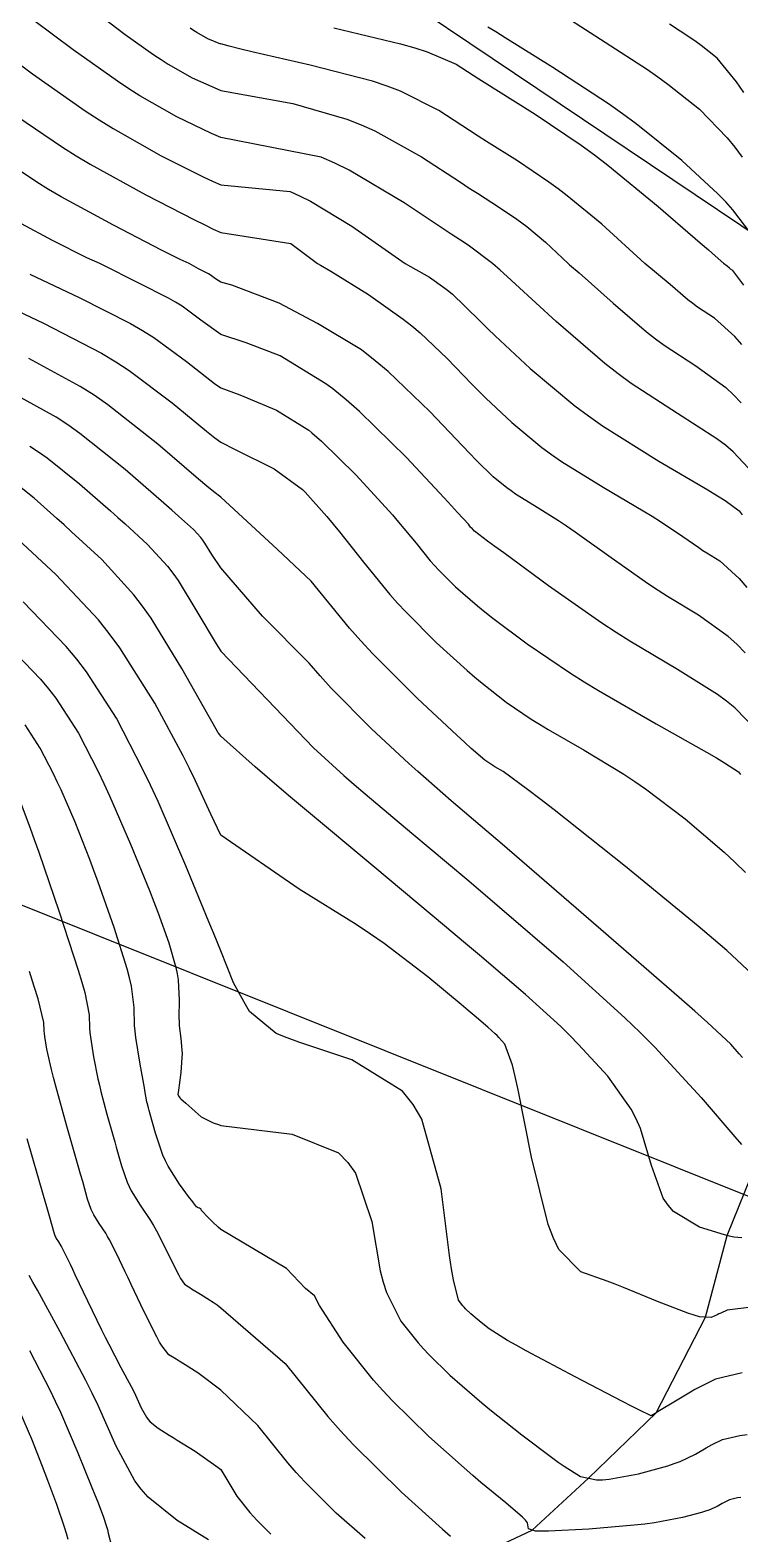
# Model space of a CAD drawing. Header units: metres. Extents: x 837475 to 838479, y 1189012 to 1191015.
# Drawn here: x 837985.2 to 838040.3, y 1189901.3 to 1190018.1 of the extents above; entities that cross this region are included whole.
import ezdxf

# ---------------------------------------------------------------- set-up
doc = ezdxf.new("R2010")
doc.units = ezdxf.units.M
doc.header["$LTSCALE"] = 0.3
for name, color, linetype in [('COTAS 10', 1, 'Continuous'), ('COTAS INT', 252, 'Continuous'), ('DRENAJE', 5, 'Continuous'), ('VIA1', 50, 'Continuous'), ('VIA2', 121, 'Continuous')]:
    doc.layers.add(name, color=color, linetype=linetype)

msp = doc.modelspace()

# ---------------------------------------------------------------- linework, layer by layer
at = {"layer": 'COTAS 10'}
for points in [[(838008.79, 1190018.3), (838013.969, 1190017.056), (838015.072, 1190016.743), (838016.031, 1190016.444), (838018.3, 1190015.474), (838020.05, 1190014.345), (838020.682, 1190013.944), (838021.379, 1190013.506), (838024.429, 1190011.604), (838028.004, 1190009.195), (838029.032, 1190008.437), (838030.075, 1190007.64), (838033.981, 1190004.429), (838037.244, 1190001.607), (838037.882, 1190001.053), (838038.405, 1190000.599), (838039.091, 1190000)], [(837984.176, 1190011.443), (837987.699, 1190009.032), (837988.764, 1190008.368), (837989.867, 1190007.706), (837994.176, 1190005.327), (837997.977, 1190003.379), (837998.761, 1190002.989), (837999.428, 1190002.662), (838000, 1190002.407), (838005.45, 1190001.552), (838007.512, 1190000), (838007.745, 1189999.87), (838008.565, 1189999.397), (838011.487, 1189997.589), (838014.181, 1189995.676), (838014.858, 1189995.138), (838015.504, 1189994.597), (838017.589, 1189992.609), (838019.507, 1189990.622), (838020.049, 1189990.08), (838020.595, 1189989.541), (838022.606, 1189987.627), (838024.939, 1189985.706), (838025.688, 1189985.164), (838026.482, 1189984.617), (838029.724, 1189982.606), (838032.821, 1189980.778), (838033.524, 1189980.348), (838034.16, 1189979.949), (838035.902, 1189978.784), (838037.138, 1189977.915), (838037.456, 1189977.704), (838037.763, 1189977.505), (838038.784, 1189976.895), (838040.269, 1189975.508), (838040.868, 1189974.82)], [(838040.633, 1189998.299), (838039.785, 1189999.445), (838039.613, 1189999.556), (838039.565, 1189999.592), (838039.516, 1189999.63), (838039.337, 1189999.785), (838039.057, 1190000)], [(838041.69, 1189944.387), (838039.313, 1189946.618), (838038.282, 1189947.507), (838037.09, 1189948.514), (838031.439, 1189953.128), (838025.904, 1189957.535), (838024.786, 1189958.41), (838023.847, 1189959.136), (838021.951, 1189960.513), (838021.29, 1189960.893), (838021.129, 1189960.991), (838020.978, 1189961.086), (838020.513, 1189961.4), (838019.47, 1189962.312), (838018.954, 1189962.784), (838018.34, 1189963.351), (838015.302, 1189966.189), (838011.796, 1189969.691), (838010.885, 1189970.675), (838010.002, 1189971.667), (838007.03, 1189975.302), (838004.403, 1189977.771), (838000, 1189981.836), (837999.455, 1189982.255), (837998.916, 1189982.702), (837998.274, 1189983.243), (837995.109, 1189985.967), (837991.245, 1189989.01), (837990.164, 1189989.751), (837989.077, 1189990.448), (837985.109, 1189992.599)], [(838040.515, 1189913.789), (838038.436, 1189913.31), (838037.194, 1189912.688), (838036.844, 1189912.499), (838036.491, 1189912.302), (838035.194, 1189911.528), (838034.126, 1189910.863), (838033.916, 1189910.735), (838033.744, 1189910.631), (838033.436, 1189910.457), (838032.492, 1189910.913), (838031.92, 1189911.205), (838031.213, 1189911.57), (838027.535, 1189913.489), (838023.739, 1189915.513), (838022.956, 1189915.944), (838022.291, 1189916.319), (838020.858, 1189917.208), (838020.232, 1189917.706), (838020.075, 1189917.835), (838019.926, 1189917.96), (838019.444, 1189918.381), (838019.03, 1189918.785), (838018.923, 1189918.9), (838018.82, 1189919.015), (838018.475, 1189919.444), (838018.074, 1189921.037), (838017.935, 1189921.888), (838017.784, 1189922.916), (838017.139, 1189928.107), (838015.634, 1189933.504), (838014.94, 1189934.661), (838014.127, 1189935.672), (838010.193, 1189938.107), (838006.08, 1189939.486), (838005.155, 1189939.832), (838004.322, 1189940.161), (838002.251, 1189941.868), (838001.925, 1189942.408), (838000.984, 1189944.111), (838000, 1189946.597), (837999.728, 1189947.279), (837999.44, 1189947.984), (837999.089, 1189948.841), (837997.298, 1189953.19), (837995.133, 1189958.195), (837994.546, 1189959.465), (837993.965, 1189960.684), (837991.912, 1189964.669), (837989.575, 1189968.277), (837988.814, 1189969.259), (837988.004, 1189970.234), (837984.669, 1189973.693)], [(837984.952, 1189932.011), (837986.214, 1189927.598), (837986.462, 1189926.728), (837986.667, 1189926.011), (837987.04, 1189924.695), (837987.147, 1189924.388), (837987.183, 1189924.308), (837987.222, 1189924.23), (837987.389, 1189923.966), (837987.581, 1189923.675), (837987.636, 1189923.581), (837987.692, 1189923.481), (837987.903, 1189923.067), (837988.301, 1189922.231), (837988.476, 1189921.863), (837988.678, 1189921.437), (837989.641, 1189919.406), (837990.738, 1189917.143), (837991.025, 1189916.569), (837991.304, 1189916.019), (837992.253, 1189914.226), (837993.042, 1189912.746), (837993.221, 1189912.393), (837993.384, 1189912.065), (837993.827, 1189911.085), (837994.23, 1189910.343), (837994.367, 1189910.164), (837994.514, 1189909.998), (837995.137, 1189909.494), (837996, 1189908.961), (837996.299, 1189908.776), (837996.623, 1189908.574), (837998.012, 1189907.71), (837999.814, 1189906.433), (838000, 1189906.286), (838001.26, 1189904.222), (838002.266, 1189902.957), (838002.552, 1189902.631), (838002.84, 1189902.315), (838003.906, 1189901.26)]]:
    msp.add_lwpolyline(points, dxfattribs=at)
at = {"layer": 'COTAS INT'}
for points in [[(838041.379, 1189983.665), (838039.817, 1189985.366), (838039.214, 1189985.867), (838038.537, 1189986.381), (838035.477, 1189988.343), (838031.881, 1189990.681), (838030.865, 1189991.432), (838029.842, 1189992.228), (838026.074, 1189995.477), (838022.909, 1189998.395), (838022.265, 1189998.981), (838021.721, 1189999.473), (838021.113, 1190000), (838019.221, 1190001.416), (838018.632, 1190001.805), (838017.914, 1190002.278), (838014.251, 1190004.699), (838009.978, 1190007.236), (838008.877, 1190007.783), (838007.81, 1190008.262), (838000, 1190009.786), (837999.291, 1190010.092), (837996.582, 1190011.39), (837993.722, 1190013.032), (837992.865, 1190013.576), (837991.98, 1190014.158), (837988.548, 1190016.582), (837985.48, 1190018.876)], [(837990.305, 1190019.524), (837992.581, 1190017.786), (837994.804, 1190016.215), (837995.377, 1190015.838), (837995.933, 1190015.486), (837997.786, 1190014.422), (837999.948, 1190013.448), (838000, 1190013.427), (838005.601, 1190012.421), (838009.802, 1190011.206), (838010.901, 1190010.778), (838011.971, 1190010.311), (838015.601, 1190008.291), (838018.626, 1190006.3), (838019.315, 1190005.851), (838019.94, 1190005.446), (838021.661, 1190004.351), (838023.002, 1190003.448), (838023.387, 1190003.164), (838023.778, 1190002.865), (838025.243, 1190001.661), (838026.981, 1190000), (838027.101, 1189999.901), (838027.848, 1189999.27), (838030.495, 1189996.913), (838033.067, 1189994.696), (838033.765, 1189994.152), (838034.458, 1189993.64), (838036.913, 1189992.043), (838039.236, 1189990.353), (838039.845, 1189989.782), (838040.441, 1189989.165)], [(838026.808, 1190019.155), (838029.874, 1190017.197), (838033.151, 1190015.06), (838033.965, 1190014.489), (838034.739, 1190013.927), (838037.197, 1190011.971), (838039.354, 1190009.753), (838039.937, 1190009.026), (838040.515, 1190008.25)], [(838000, 1190017.047), (837998.989, 1190017.454), (837998.143, 1190017.939), (837997.89, 1190018.1), (837997.628, 1190018.272)], [(838041.172, 1190002.314), (838039.792, 1190004.175), (838039.246, 1190004.774), (838038.63, 1190005.409), (838035.813, 1190008.007), (838032.285, 1190010.839), (838031.22, 1190011.622), (838030.116, 1190012.405), (838025.813, 1190015.23), (838022.098, 1190017.536), (838021.366, 1190017.991), (838020.761, 1190018.367)], [(838040.628, 1190013.279), (838040.077, 1190014.098), (838038.581, 1190015.936), (838037.337, 1190016.926), (838036.945, 1190017.211), (838036.533, 1190017.5), (838034.874, 1190018.581)], [(837981.937, 1190017.292), (837985.379, 1190014.74), (837989.475, 1190011.864), (837990.569, 1190011.154), (837991.644, 1190010.481), (837995.379, 1190008.359), (837998.634, 1190006.735), (837999.406, 1190006.376), (838000, 1190006.111), (838005.402, 1190005.592), (838006.174, 1190005.236), (838006.982, 1190004.826), (838010.19, 1190002.901), (838014.322, 1190000), (838016.216, 1189998.928), (838017.414, 1189998.078), (838017.715, 1189997.839), (838018.002, 1189997.598), (838018.928, 1189996.715), (838020.223, 1189995.422), (838020.742, 1189994.923), (838021.332, 1189994.363), (838024.042, 1189991.829), (838027.501, 1189988.942), (838028.562, 1189988.159), (838029.669, 1189987.384), (838034.042, 1189984.642), (838037.839, 1189982.408), (838038.583, 1189981.953), (838039.193, 1189981.568), (838040.289, 1189980.768), (838040.501, 1189980.47)], [(838040.477, 1189993.696), (838039.934, 1189994.326), (838038.349, 1189995.744), (838037.036, 1189996.598), (838036.665, 1189996.872), (838036.291, 1189997.163), (838034.916, 1189998.349), (838032.959, 1190000), (838029.612, 1190003.045), (838026.927, 1190005.252), (838026.209, 1190005.801), (838025.503, 1190006.322), (838023.045, 1190007.978), (838020.66, 1190009.476), (838019.999, 1190009.898), (838019.338, 1190010.323), (838016.95, 1190011.883), (838013.963, 1190013.385), (838012.925, 1190013.774), (838011.795, 1190014.151), (838006.95, 1190015.414), (838002.409, 1190016.439), (838001.471, 1190016.666), (838000.671, 1190016.869), (838000, 1190017.073)], [(838040.745, 1189969.737), (838040.083, 1189970.405), (838039.428, 1189971.011), (838037.13, 1189972.67), (838034.719, 1189974.111), (838033.994, 1189974.58), (838033.244, 1189975.078), (838030.326, 1189977.13), (838027.538, 1189979.117), (838026.869, 1189979.575), (838026.245, 1189979.993), (838024.366, 1189981.17), (838022.911, 1189982.073), (838022.554, 1189982.319), (838022.218, 1189982.562), (838021.17, 1189983.425), (838019.858, 1189984.72), (838019.355, 1189985.237), (838018.791, 1189985.821), (838016.249, 1189988.504), (838013.007, 1189991.595), (838012.001, 1189992.437), (838010.948, 1189993.274), (838007.525, 1189995.333), (838004.553, 1189996.903), (838000.879, 1189998.307), (838000, 1189998.555), (837999.586, 1189998.812), (837999.189, 1189999.102), (837999.053, 1189999.185), (837998.906, 1189999.27), (837998.283, 1189999.586), (837997.539, 1190000), (837996.846, 1190000.302), (837996.185, 1190000.64), (837995.411, 1190001.037), (837991.67, 1190002.972), (837987.608, 1190005.182), (837986.633, 1190005.752), (837985.722, 1190006.303), (837982.972, 1190008.145)], [(838041.716, 1189963.641), (838039.941, 1189965.472), (838039.298, 1189965.99), (838038.588, 1189966.514), (838035.476, 1189968.445), (838031.786, 1189970.636), (838030.713, 1189971.323), (838029.618, 1189972.046), (838025.476, 1189974.946), (838021.985, 1189977.502), (838021.301, 1189978.007), (838020.739, 1189978.424), (838019.727, 1189979.198), (838019.523, 1189979.401), (838019.471, 1189979.458), (838019.419, 1189979.516), (838019.247, 1189979.727), (838018.409, 1189980.652), (838017.938, 1189981.159), (838017.364, 1189981.776), (838014.429, 1189984.91), (838010.773, 1189988.494), (838009.744, 1189989.394), (838008.709, 1189990.254), (838008.177, 1189990.642), (838004.618, 1189992.818), (838001.991, 1189993.826), (838000, 1189994.475), (837998.467, 1189995.601), (837996.996, 1189996.675), (837996.494, 1189996.984), (837995.95, 1189997.297), (837993.643, 1189998.467), (837990.777, 1189999.904), (837990.599, 1190000), (837989.595, 1190000.42), (837986.945, 1190001.769), (837984.528, 1190003.084)], [(837985.163, 1189999.169), (837989.002, 1189997.348), (837992.994, 1189995.323), (837993.935, 1189994.782), (837994.804, 1189994.248), (837997.348, 1189992.389), (837999.517, 1189990.663), (838000, 1189990.32), (838001.488, 1189989.795), (838004.33, 1189988.607), (838006.841, 1189987.034), (838007.086, 1189986.831), (838007.833, 1189986.176), (838010.492, 1189983.57), (838012.807, 1189981.054), (838013.339, 1189980.456), (838013.823, 1189979.9), (838015.174, 1189978.252), (838016.28, 1189976.9), (838016.609, 1189976.531), (838016.947, 1189976.164), (838018.252, 1189974.862), (838019.939, 1189973.399), (838020.518, 1189972.933), (838021.147, 1189972.439), (838023.821, 1189970.431), (838027.175, 1189968.15), (838028.232, 1189967.484), (838029.344, 1189966.803), (838033.821, 1189964.22), (838037.748, 1189962.017), (838038.513, 1189961.576), (838039.138, 1189961.208), (838040.23, 1189960.489), (838040.386, 1189960.284)], [(837982.224, 1189997.238), (837986.228, 1189995.359), (837990.729, 1189993.028), (837991.842, 1189992.363), (837992.898, 1189991.688), (837996.228, 1189989.178), (837998.896, 1189986.953), (837999.533, 1189986.458), (838000, 1189986.11), (838001.128, 1189985.547), (838004.15, 1189984.035), (838006.356, 1189982.425), (838006.555, 1189982.23), (838008.25, 1189980.332), (838008.739, 1189979.752), (838009.236, 1189979.149), (838011.102, 1189976.777), (838013.141, 1189974.283), (838013.747, 1189973.603), (838014.371, 1189972.927), (838016.777, 1189970.525), (838019.139, 1189968.375), (838019.736, 1189967.858), (838020.308, 1189967.376), (838022.167, 1189965.915), (838024.132, 1189964.587), (838024.77, 1189964.188), (838025.45, 1189963.774), (838028.246, 1189962.167), (838031.311, 1189960.32), (838032.16, 1189959.755), (838033.009, 1189959.167), (838036.079, 1189956.853), (838039.116, 1189954.243), (838039.945, 1189953.468), (838040.769, 1189952.672)], [(838040.534, 1189938.303), (838040.281, 1189938.591), (838039.631, 1189939.338), (838037.813, 1189941.021), (838036.823, 1189941.898), (838035.623, 1189942.954), (838029.532, 1189948.253), (838023.207, 1189953.719), (838021.858, 1189954.88), (838020.684, 1189955.887), (838017.9, 1189958.253), (838015.952, 1189959.94), (838015.306, 1189960.52), (838014.614, 1189961.149), (838011.727, 1189963.827), (838008.575, 1189967.009), (838007.716, 1189967.955), (838006.862, 1189968.93), (838003.251, 1189972.587), (838000, 1189976.349), (837999.315, 1189977.387), (837998.771, 1189978.274), (837998.617, 1189978.49), (837998.463, 1189978.693), (837997.895, 1189979.315), (837996.728, 1189980.358), (837996.196, 1189980.826), (837995.574, 1189981.372), (837992.57, 1189983.99), (837989.067, 1189986.788), (837988.13, 1189987.447), (837987.207, 1189988.056), (837983.99, 1189989.839)], [(837985.185, 1189985.796), (837985.849, 1189985.358), (837986.524, 1189984.884), (837989.044, 1189982.871), (837991.428, 1189980.78), (837992.016, 1189980.256), (837992.573, 1189979.757), (837994.327, 1189978.153), (837995.857, 1189976.477), (837996.273, 1189975.931), (837996.687, 1189975.35), (837998.153, 1189972.957), (837999.64, 1189970.434), (838000, 1189969.874), (838007.208, 1189962.353), (838009.573, 1189960.215), (838010.371, 1189959.519), (838011.231, 1189958.777), (838014.855, 1189955.722), (838019.109, 1189952.15), (838020.366, 1189951.082), (838021.657, 1189949.981), (838026.608, 1189945.722), (838031.401, 1189941.382), (838032.592, 1189940.231), (838033.725, 1189939.101), (838037.328, 1189935.203), (838039.951, 1189932.143), (838040.466, 1189931.543)], [(838040.489, 1189924.289), (838039.852, 1189924.338), (838039.527, 1189924.415), (838039.138, 1189924.519), (838037.193, 1189925.123), (838035.184, 1189926.332), (838034.753, 1189926.818), (838034.377, 1189927.369), (838033.475, 1189929.905), (838032.621, 1189932.772), (838032.276, 1189933.531), (838031.883, 1189934.276), (838030.073, 1189936.844), (838027.805, 1189939.321), (838027.123, 1189940.008), (838026.419, 1189940.697), (838023.684, 1189943.19), (838020.108, 1189946.243), (838018.874, 1189947.285), (838017.534, 1189948.412), (838011.811, 1189953.19), (838006.511, 1189957.614), (838005.436, 1189958.517), (838004.532, 1189959.281), (838002.689, 1189960.878), (838000, 1189963.26), (837999.788, 1189963.59), (837999.417, 1189964.22), (837998.99, 1189964.959), (837996.992, 1189968.528), (837994.603, 1189972.425), (837993.929, 1189973.372), (837993.251, 1189974.261), (837990.758, 1189976.992), (837988.418, 1189979.155), (837987.836, 1189979.686), (837987.282, 1189980.187), (837985.518, 1189981.752), (837983.98, 1189982.98)], [(838041.237, 1189918.897), (838039.345, 1189918.68), (838038.845, 1189918.445), (838038.71, 1189918.382), (838038.578, 1189918.319), (838038.114, 1189918.098), (838037.198, 1189918.159), (838036.78, 1189918.274), (838036.291, 1189918.431), (838033.932, 1189919.352), (838031.302, 1189920.435), (838030.642, 1189920.693), (838030.012, 1189920.935), (838027.981, 1189921.658), (838026.274, 1189923.394), (838025.847, 1189924.273), (838025.44, 1189925.325), (838024.136, 1189930.566), (838023.106, 1189935.787), (838022.872, 1189936.827), (838022.66, 1189937.692), (838022.079, 1189939.349), (838021.61, 1189939.86), (838021.47, 1189940.002), (838021.325, 1189940.144), (838020.76, 1189940.658), (838019.682, 1189941.571), (838019.213, 1189941.965), (838018.669, 1189942.419), (838016.09, 1189944.568), (838012.694, 1189947.162), (838011.635, 1189947.896), (838010.525, 1189948.638), (838006.09, 1189951.379), (838000, 1189955.574), (837999.243, 1189957.207), (837998.024, 1189959.86), (837997.575, 1189960.759), (837997.077, 1189961.73), (837994.875, 1189965.83), (837992.165, 1189970.142), (837991.347, 1189971.246), (837990.499, 1189972.31), (837987.19, 1189975.83), (837984.263, 1189978.553)], [(837983.508, 1189970.286), (837986.013, 1189967.688), (837986.622, 1189966.956), (837987.193, 1189966.218), (837988.949, 1189963.508), (837990.491, 1189960.514), (837990.927, 1189959.598), (837991.368, 1189958.644), (837992.995, 1189954.884), (837994.459, 1189951.268), (837994.798, 1189950.405), (837995.107, 1189949.601), (837995.982, 1189947.199), (837996.521, 1189945.293), (837996.619, 1189944.803), (837996.694, 1189944.329), (837996.778, 1189942.755), (837996.758, 1189941.406), (837996.768, 1189941.075), (837996.784, 1189940.763), (837996.896, 1189939.787), (837996.99, 1189938.861), (837996.995, 1189938.58), (837996.99, 1189938.288), (837996.893, 1189937.144), (837996.765, 1189936.143), (837996.74, 1189935.94), (837996.719, 1189935.77), (837996.681, 1189935.427), (837996.767, 1189935.242), (837996.825, 1189935.172), (837996.897, 1189935.093), (837997.28, 1189934.74), (837997.756, 1189934.331), (837998.018, 1189934.105), (837998.487, 1189933.694), (837999.414, 1189933.23), (837999.833, 1189933.083), (838000, 1189933.03), (838005.554, 1189932.339), (838009.142, 1189930.894), (838009.87, 1189930.148), (838010.483, 1189929.313), (838011.732, 1189925.55), (838012.38, 1189921.718), (838012.613, 1189920.839), (838012.869, 1189920.039), (838013.989, 1189917.807), (838015.349, 1189916.12), (838015.756, 1189915.663), (838016.177, 1189915.212), (838017.807, 1189913.619), (838019.707, 1189911.96), (838020.297, 1189911.466), (838020.915, 1189910.957), (838023.382, 1189908.995), (838025.693, 1189907.243), (838026.213, 1189906.867), (838026.682, 1189906.539), (838027.945, 1189905.745), (838029.202, 1189905.482), (838029.666, 1189905.488), (838030.181, 1189905.528), (838032.464, 1189905.957), (838034.732, 1189906.585), (838035.237, 1189906.751), (838035.691, 1189906.913), (838036.887, 1189907.469), (838037.726, 1189907.97), (838037.955, 1189908.098), (838038.182, 1189908.221), (838038.987, 1189908.623), (838040.334, 1189908.934), (838040.902, 1189908.998)], [(838040.412, 1189904.108), (838040.152, 1189904.078), (838039.537, 1189903.937), (838039.17, 1189903.753), (838039.066, 1189903.697), (838038.962, 1189903.639), (838038.579, 1189903.41), (838037.928, 1189903.13), (838037.655, 1189903.039), (838037.341, 1189902.943), (838035.875, 1189902.549), (838033.707, 1189902.15), (838032.952, 1189902.051), (838032.129, 1189901.957), (838028.598, 1189901.66), (838025.466, 1189901.501), (838024.894, 1189901.494), (838024.452, 1189901.503), (838023.921, 1189901.671), (838023.838, 1189902.148), (838023.676, 1189902.352), (838023.455, 1189902.588), (838022.157, 1189903.698), (838020.211, 1189905.288), (838019.582, 1189905.826), (838018.913, 1189906.407), (838016.17, 1189908.858), (838013.323, 1189911.638), (838012.589, 1189912.427), (838011.878, 1189913.224), (838009.504, 1189916.17), (838007.665, 1189919.041), (838007.291, 1189919.791), (838006.597, 1189920.351), (838005.122, 1189921.899), (838000, 1189924.943), (837999.805, 1189925.124), (837999.393, 1189925.515), (837999.06, 1189925.836), (837998.516, 1189926.412), (837998.473, 1189926.513), (837998.456, 1189926.535), (837998.436, 1189926.554), (837998.343, 1189926.598), (837998.243, 1189926.631), (837998.218, 1189926.642), (837998.195, 1189926.654), (837998.12, 1189926.707), (837997.876, 1189927.01), (837997.746, 1189927.181), (837997.589, 1189927.388), (837996.797, 1189928.452), (837995.921, 1189929.857), (837995.711, 1189930.281), (837995.516, 1189930.719), (837994.929, 1189932.428), (837994.53, 1189933.888), (837994.452, 1189934.17), (837994.389, 1189934.398), (837994.281, 1189934.783), (837994.27, 1189934.816), (837994.269, 1189934.824), (837994.267, 1189934.83), (837994.266, 1189934.85), (837994.186, 1189935.308), (837994.136, 1189935.592), (837994.072, 1189935.944), (837993.74, 1189937.782), (837993.417, 1189939.845), (837993.36, 1189940.339), (837993.316, 1189940.798), (837993.275, 1189942.18), (837993.067, 1189943.842), (837992.918, 1189944.479), (837992.73, 1189945.193), (837991.721, 1189948.41), (837990.487, 1189951.924), (837990.156, 1189952.825), (837989.83, 1189953.695), (837988.692, 1189956.578), (837987.604, 1189959.093), (837987.309, 1189959.731), (837987.017, 1189960.344), (837985.986, 1189962.346), (837984.811, 1189964.159)], [(837984.389, 1189958.272), (837985.2, 1189956.122), (837985.514, 1189955.245), (837985.866, 1189954.246), (837987.461, 1189949.62), (837988.939, 1189945.092), (837989.218, 1189944.154), (837989.44, 1189943.354), (837989.772, 1189941.604), (837989.803, 1189940.585), (837989.836, 1189940.244), (837989.878, 1189939.879), (837990.118, 1189938.348), (837990.466, 1189936.634), (837990.576, 1189936.153), (837990.693, 1189935.669), (837991.165, 1189933.897), (837991.649, 1189932.193), (837991.773, 1189931.752), (837991.892, 1189931.325), (837992.288, 1189929.893), (837992.736, 1189928.606), (837992.889, 1189928.269), (837993.054, 1189927.942), (837993.753, 1189926.831), (837994.552, 1189925.627), (837994.78, 1189925.241), (837995.01, 1189924.831), (837995.864, 1189923.16), (837996.597, 1189921.674), (837996.75, 1189921.381), (837996.883, 1189921.14), (837997.183, 1189920.698), (837997.472, 1189920.512), (837997.597, 1189920.432), (837997.742, 1189920.339), (837998.429, 1189919.902), (837999.126, 1189919.461), (837999.276, 1189919.365), (837999.409, 1189919.282), (837999.735, 1189919.076), (838000, 1189918.849), (838005.018, 1189914.534), (838008.333, 1189910.396), (838009.301, 1189909.3), (838010.292, 1189908.227), (838014.052, 1189904.534), (838017.223, 1189901.659), (838017.842, 1189901.103)], [(838011.236, 1189900.919), (838008.979, 1189902.897), (838006.529, 1189905.321), (838005.866, 1189906.047), (838005.21, 1189906.797), (838002.897, 1189909.705), (838000, 1189912.448), (837998.223, 1189913.799), (837997.03, 1189914.543), (837996.771, 1189914.706), (837996.542, 1189914.849), (837995.97, 1189915.209), (837995.45, 1189915.863), (837995.255, 1189916.192), (837995.036, 1189916.585), (837994.06, 1189918.536), (837993.047, 1189920.671), (837992.805, 1189921.18), (837992.58, 1189921.653), (837991.907, 1189923.063), (837991.36, 1189924.137), (837991.214, 1189924.398), (837991.07, 1189924.644), (837990.571, 1189925.398), (837990.138, 1189926.086), (837990.036, 1189926.289), (837989.941, 1189926.497), (837989.664, 1189927.294), (837989.279, 1189928.668), (837989.117, 1189929.24), (837988.931, 1189929.895), (837988.059, 1189932.954), (837987.192, 1189936.063), (837987.009, 1189936.749), (837986.852, 1189937.361), (837986.492, 1189938.94), (837986.338, 1189939.922), (837986.31, 1189940.157), (837986.29, 1189940.375), (837986.27, 1189941.029), (837985.813, 1189942.866), (837985.517, 1189943.83), (837985.147, 1189944.992)], [(837999.062, 1189900.827), (837996.63, 1189902.322), (837994.368, 1189904.15), (837993.832, 1189904.755), (837993.336, 1189905.402), (837991.872, 1189908.097), (837990.474, 1189911.269), (837990.019, 1189912.217), (837989.535, 1189913.195), (837987.541, 1189916.981), (837985.759, 1189920.22), (837985.409, 1189920.853), (837985.12, 1189921.372)], [(837985.138, 1189915.527), (837986.728, 1189912.467), (837987.143, 1189911.609), (837987.546, 1189910.746), (837988.911, 1189907.59), (837989.999, 1189904.894), (837990.227, 1189904.322), (837990.424, 1189903.824), (837990.874, 1189902.654), (837991.125, 1189901.872), (837991.197, 1189901.619), (837991.269, 1189901.351), (837991.538, 1189900.251)], [(837988.149, 1189900.844), (837988.01, 1189901.323), (837987.864, 1189901.805), (837987.272, 1189903.57), (837986.581, 1189905.432), (837986.374, 1189905.976), (837986.158, 1189906.531), (837985.32, 1189908.636), (837984.385, 1189910.797)]]:
    msp.add_lwpolyline(points, dxfattribs=at)
at = {"layer": 'DRENAJE'}
for p, q in [((838039.3325, 1189924.467), (838041.658, 1189930.157)), ((838037.656, 1189918.1285), (838039.3325, 1189924.467)), ((838033.83, 1189910.683), (838037.656, 1189918.1285)), ((838028.5735, 1189905.6135), (838033.83, 1189910.683)), ((838024.1865, 1189901.587), (838028.5735, 1189905.6135)), ((838019.067, 1189899.162), (838024.1865, 1189901.587))]:
    msp.add_line(p, q, dxfattribs=at)
at = {"layer": 'VIA1'}
msp.add_line((838072.87029, 1189914.72149), (837937.57364, 1189968.96709), dxfattribs=at)
at = {"layer": 'VIA2'}
msp.add_line((837931.03685, 1190076.44976), (838042.14902, 1190001.80201), dxfattribs=at)

doc.saveas('drawing.dxf')
